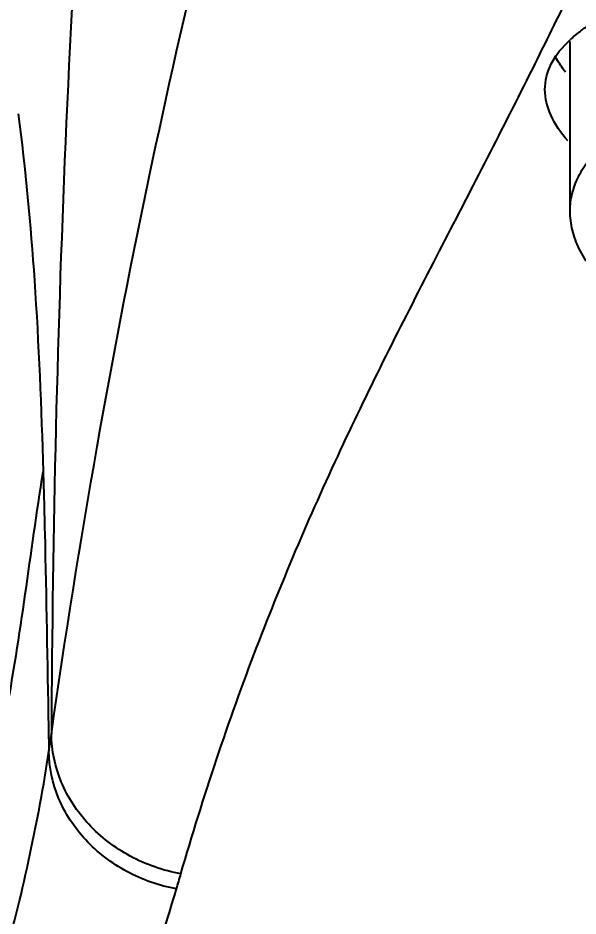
# Model space of a CAD drawing. Header units: millimetres. Extents: x 3495 to 4455, y 26793 to 27144.
# Drawn here: x 4330.13 to 4341.26, y 27030.96 to 27048.83 of the extents above; entities that cross this region are included whole.
import ezdxf

# ---------------------------------------------------------------- set-up
doc = ezdxf.new("R2010")
doc.units = ezdxf.units.MM
doc.styles.get("Standard").update_dxf_attribs({"font": ''})
doc.styles.get('Standard').set_extended_font_data('SimSun')
doc.dimstyles.new('副本 ISO-25-2bei', dxfattribs={"dimscale": 1.7, "dimtxt": 5, "dimasz": 5, "dimexe": 0.5, "dimexo": 0.625, "dimgap": 1, "dimtad": 1, "dimlfac": 0.0393, "dimdsep": 46, "dimtxsty": 'Standard', "dimcen": 2.5, "dimclrd": 1, "dimclre": 1, "dimclrt": 3, "dimadec": 0, "dimazin": 0, "dimtfac": 1, "dimtmove": 0, "dimatfit": 3, "dimfxl": 0, "dimarcsym": 0})

# ---------------------------------------------------------------- blocks, each defined once
blk = doc.blocks.new('*D14')
at = {"color": 1, "lineweight": -2, "transparency": 16777216}
for p, q in [((4281.595, 27007.256), (4281.595, 27133.551)), ((4424.555, 27007.256), (4424.555, 27133.551)), ((4290.095, 27132.701), (4416.055, 27132.701))]:
    blk.add_line(p, q, dxfattribs=at)
at = {"color": 1, "transparency": 16777216}
for points in [[(4290.095, 27134.118), (4290.095, 27131.285), (4281.595, 27132.701)], [(4416.055, 27134.118), (4416.055, 27131.285), (4424.555, 27132.701)]]:
    blk.add_solid(points, dxfattribs=at)
at = {"layer": 'Defpoints', "color": 0, "transparency": 16777216}
for p in [(4424.555, 27132.701), (4281.595, 27006.194), (4424.555, 27006.194)]:
    blk.add_point(p, dxfattribs=at)
at = {"color": 3, "transparency": 16777216, "insert": (4353.075, 27138.651), "char_height": 8.5, "attachment_point": 5}
blk.add_mtext('5.62', dxfattribs=at)

msp = doc.modelspace()

# ---------------------------------------------------------------- linework, layer by layer
for points in [[(4331.86, 27058.892), (4331.19, 27050.804), (4330.834, 27042.692), (4330.794, 27034.577)], [(4340.315, 27047.725), (4340.571, 27048.238), (4340.824, 27048.753), (4341.074, 27049.269)], [(4341.209, 27048.488), (4341.175, 27048.459), (4341.141, 27048.429), (4341.108, 27048.398)], [(4341.106, 27044.99), (4341.106, 27044.99), (4341.106, 27048.364), (4341.106, 27048.364)], [(4340.246, 27047.587), (4340.246, 27047.587), (4340.315, 27047.725), (4340.315, 27047.725)], [(4330.736, 27034.724), (4330.736, 27034.724), (4330.745, 27034.238), (4330.745, 27034.238)], [(4330.745, 27034.238), (4330.761, 27034.351), (4330.778, 27034.464), (4330.794, 27034.577)], [(4333.281, 27031.499), (4333.311, 27031.599), (4333.34, 27031.698), (4333.369, 27031.799)]]:
    msp.add_open_spline(points, degree=3)
for points, knots in [([(4330.794, 27034.577), (4331.339, 27038.4), (4332.005, 27042.209), (4332.807, 27045.989), (4332.807, 27045.989), (4333.513, 27049.318), (4334.325, 27052.623), (4335.182, 27055.916)], [0, 0, 0, 0, 0.5, 0.5, 0.5, 0.5, 1, 1, 1, 1]), ([(4341.209, 27048.488), (4341.227, 27048.502), (4341.244, 27048.517), (4341.262, 27048.531), (4341.262, 27048.531), (4341.317, 27048.576), (4341.374, 27048.619), (4341.433, 27048.659)], [0, 0, 0, 0, 0.5, 0.5, 0.5, 0.5, 1, 1, 1, 1]), ([(4340.607, 27047.404), (4340.607, 27047.579), (4340.654, 27047.756), (4340.733, 27047.915), (4340.733, 27047.915), (4340.824, 27048.099), (4340.959, 27048.259), (4341.108, 27048.398)], [0, 0, 0, 0, 0.5, 0.5, 0.5, 0.5, 1, 1, 1, 1]), ([(4341.014, 27047.751), (4340.994, 27047.778), (4340.974, 27047.805), (4340.955, 27047.833), (4340.955, 27047.833), (4340.899, 27047.911), (4340.848, 27047.992), (4340.804, 27048.077)], [0, 0, 0, 0, 0.5, 0.5, 0.5, 0.5, 1, 1, 1, 1]), ([(4333.369, 27031.799), (4333.81, 27033.323), (4334.313, 27034.83), (4334.88, 27036.313), (4334.88, 27036.313), (4335.404, 27037.681), (4335.98, 27039.028), (4336.602, 27040.355), (4336.602, 27040.355), (4337.189, 27041.608), (4337.817, 27042.844), (4338.45, 27044.075), (4338.45, 27044.075), (4339.05, 27045.245), (4339.658, 27046.411), (4340.246, 27047.587)], [0, 0, 0, 0, 0.25, 0.25, 0.25, 0.25, 0.5, 0.5, 0.5, 0.5, 0.75, 0.75, 0.75, 0.75, 1, 1, 1, 1]), ([(4341.06, 27046.387), (4340.925, 27046.541), (4340.804, 27046.71), (4340.721, 27046.9), (4340.721, 27046.9), (4340.651, 27047.058), (4340.607, 27047.231), (4340.607, 27047.404)], [0, 0, 0, 0, 0.5, 0.5, 0.5, 0.5, 1, 1, 1, 1]), ([(4330.131, 27046.923), (4330.282, 27045.821), (4330.382, 27044.713), (4330.457, 27043.603), (4330.457, 27043.603), (4330.543, 27042.335), (4330.594, 27041.067), (4330.631, 27039.796)], [0, 0, 0, 0, 0.5, 0.5, 0.5, 0.5, 1, 1, 1, 1]), ([(4341.106, 27044.99), (4341.106, 27045.105), (4341.12, 27045.22), (4341.148, 27045.331), (4341.148, 27045.331), (4341.176, 27045.448), (4341.218, 27045.561), (4341.271, 27045.669), (4341.271, 27045.669), (4341.33, 27045.787), (4341.399, 27045.898), (4341.478, 27046.003), (4341.478, 27046.003), (4341.565, 27046.119), (4341.662, 27046.228), (4341.765, 27046.33)], [0, 0, 0, 0, 0.25, 0.25, 0.25, 0.25, 0.5, 0.5, 0.5, 0.5, 0.75, 0.75, 0.75, 0.75, 1, 1, 1, 1]), ([(4341.813, 27043.531), (4341.704, 27043.638), (4341.603, 27043.753), (4341.511, 27043.875), (4341.511, 27043.875), (4341.427, 27043.989), (4341.351, 27044.109), (4341.289, 27044.236), (4341.289, 27044.236), (4341.231, 27044.355), (4341.183, 27044.479), (4341.153, 27044.608), (4341.153, 27044.608), (4341.122, 27044.733), (4341.106, 27044.862), (4341.106, 27044.99)], [0, 0, 0, 0, 0.25, 0.25, 0.25, 0.25, 0.5, 0.5, 0.5, 0.5, 0.75, 0.75, 0.75, 0.75, 1, 1, 1, 1]), ([(4328.339, 27030.258), (4328.727, 27030.985), (4329.037, 27031.755), (4329.287, 27032.542), (4329.287, 27032.542), (4329.537, 27033.326), (4329.725, 27034.128), (4329.881, 27034.935), (4329.881, 27034.935), (4330.192, 27036.545), (4330.371, 27038.178), (4330.631, 27039.796)], [0, 0, 0, 0, 0.333333, 0.333333, 0.333333, 0.333333, 0.666667, 0.666667, 0.666667, 0.666667, 1, 1, 1, 1]), ([(4330.631, 27039.797), (4330.643, 27039.392), (4330.653, 27038.988), (4330.662, 27038.583), (4330.662, 27038.583), (4330.692, 27037.297), (4330.712, 27036.011), (4330.736, 27034.726)], [0, 0, 0, 0, 0.5, 0.5, 0.5, 0.5, 1, 1, 1, 1]), ([(4333.369, 27031.799), (4333.02, 27031.862), (4332.677, 27031.98), (4332.363, 27032.149), (4332.363, 27032.149), (4332.055, 27032.316), (4331.773, 27032.531), (4331.536, 27032.787), (4331.536, 27032.787), (4331.307, 27033.034), (4331.119, 27033.319), (4330.99, 27033.631), (4330.99, 27033.631), (4330.866, 27033.93), (4330.797, 27034.254), (4330.794, 27034.577)], [0, 0, 0, 0, 0.25, 0.25, 0.25, 0.25, 0.5, 0.5, 0.5, 0.5, 0.75, 0.75, 0.75, 0.75, 1, 1, 1, 1]), ([(4328.24, 27025.357), (4328.579, 27026.174), (4328.895, 27027), (4329.179, 27027.837), (4329.179, 27027.837), (4329.43, 27028.577), (4329.655, 27029.327), (4329.86, 27030.082), (4329.86, 27030.082), (4330.048, 27030.776), (4330.218, 27031.476), (4330.368, 27032.179), (4330.368, 27032.179), (4330.515, 27032.862), (4330.642, 27033.548), (4330.745, 27034.238)], [0, 0, 0, 0, 0.25, 0.25, 0.25, 0.25, 0.5, 0.5, 0.5, 0.5, 0.75, 0.75, 0.75, 0.75, 1, 1, 1, 1]), ([(4333.281, 27031.499), (4332.937, 27031.561), (4332.601, 27031.678), (4332.291, 27031.846), (4332.291, 27031.846), (4331.988, 27032.01), (4331.71, 27032.222), (4331.476, 27032.474), (4331.476, 27032.474), (4331.251, 27032.718), (4331.065, 27032.999), (4330.938, 27033.306), (4330.938, 27033.306), (4330.816, 27033.601), (4330.748, 27033.92), (4330.745, 27034.238)], [0, 0, 0, 0, 0.25, 0.25, 0.25, 0.25, 0.5, 0.5, 0.5, 0.5, 0.75, 0.75, 0.75, 0.75, 1, 1, 1, 1]), ([(4329.978, 27023.157), (4330.368, 27023.929), (4330.74, 27024.712), (4331.086, 27025.506), (4331.086, 27025.506), (4331.395, 27026.212), (4331.684, 27026.927), (4331.961, 27027.647), (4331.961, 27027.647), (4332.214, 27028.303), (4332.455, 27028.963), (4332.683, 27029.628), (4332.683, 27029.628), (4332.897, 27030.247), (4333.098, 27030.87), (4333.281, 27031.499)], [0, 0, 0, 0, 0.25, 0.25, 0.25, 0.25, 0.5, 0.5, 0.5, 0.5, 0.75, 0.75, 0.75, 0.75, 1, 1, 1, 1])]:
    msp.add_open_spline(points, degree=3, knots=knots)

# ---------------------------------------------------------------- dimensions: what is measured, and where the dimension line sits
dim = msp.add_linear_dim(base=(4424.555, 27132.701), p1=(4281.595, 27006.194), p2=(4424.555, 27006.194), dimstyle='副本 ISO-25-2bei')
dim.commit()
dim.dimension.update_dxf_attribs({"geometry": '*D14', "text_midpoint": (4353.075, 27138.651)})

doc.saveas('drawing.dxf')
